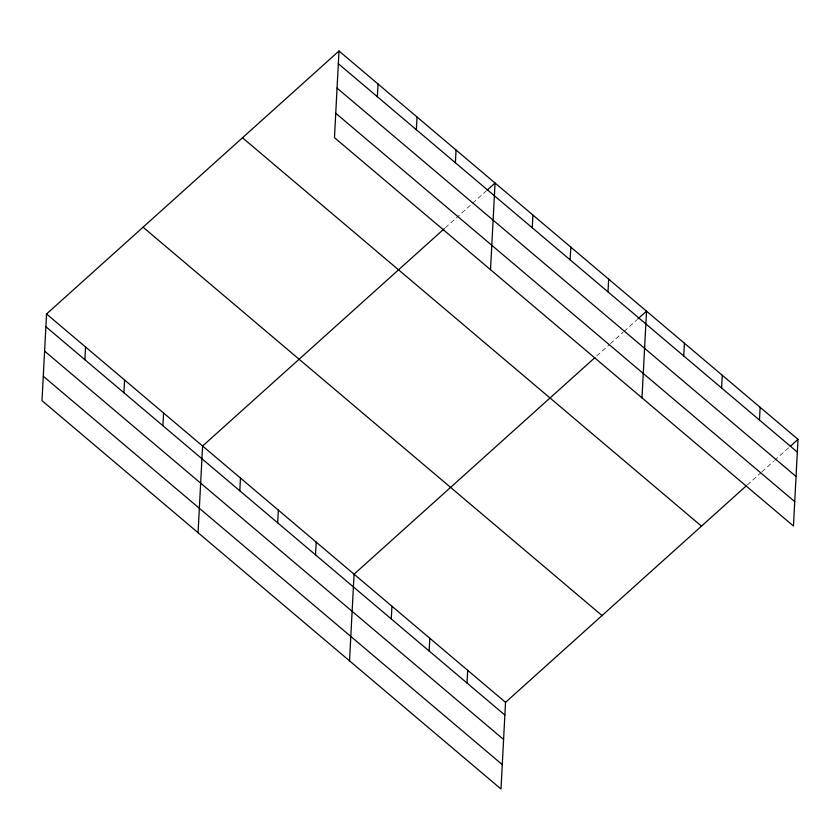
<?xml version="1.0" encoding="UTF-8"?>
<svg xmlns="http://www.w3.org/2000/svg" width="840" height="840" viewBox="0 0 840 840"><rect width="100%" height="100%" fill="white"/><g stroke="black" fill="none" stroke-linecap="round" stroke-linejoin="round"><path stroke-width="0.63" stroke-dasharray="4.2 3.15" d="M445.347 227.745L471.671 204.078M472.637 203.196L486.286 190.922M596.809 355.897L609.483 344.505M610.46 343.633L623.133 332.231M624.11 331.359L636.783 319.956M747.306 484.943L760.956 472.668M761.933 471.786L773.63 461.265M774.606 460.394L789.222 447.248"/><path stroke-width="1.26" d="M339.003 50.988L334.467 137.655L793.453 526.019L798 439.352L339.003 50.988L46.547 313.981L42 400.649L500.997 789.012L505.533 702.345L746.329 485.814M84.892 359.719L85.554 346.994M123.9 392.731L124.572 380.006M162.918 425.744L163.59 413.018M198.061 532.686L202.597 446.019L444.37 228.617M239.799 490.791L240.471 478.065M277.662 522.827L278.334 510.101M315.536 554.873L316.197 542.147M377.349 96.726L378.021 84M349.524 660.849L354.07 574.182L594.867 357.651M416.367 129.738L417.039 117.012M391.272 618.954L391.933 606.228M429.135 650.99L429.807 638.264M455.385 162.75L456.046 150.024M466.998 683.025L467.67 670.299M490.518 269.703L495.065 183.036L487.263 190.05M532.266 227.797L532.928 215.072M570.129 259.844L570.801 247.118M608.002 291.879L608.664 279.153M641.991 397.856L646.527 311.199L637.76 319.084M683.728 355.961L684.4 343.235M721.602 387.996L722.264 375.27M759.465 420.042L760.137 407.316M790.199 446.366L798 439.352M338.342 63.714L797.328 452.078M337.06 88.116L796.058 476.48M335.738 113.253L794.735 501.617M242.498 137.781L701.484 526.144M143.052 227.189L602.049 615.552M46.547 313.981L505.533 702.345M45.874 326.707L504.872 715.071M44.593 351.11L503.591 739.473M43.281 376.247L502.278 764.61"/></g></svg>
